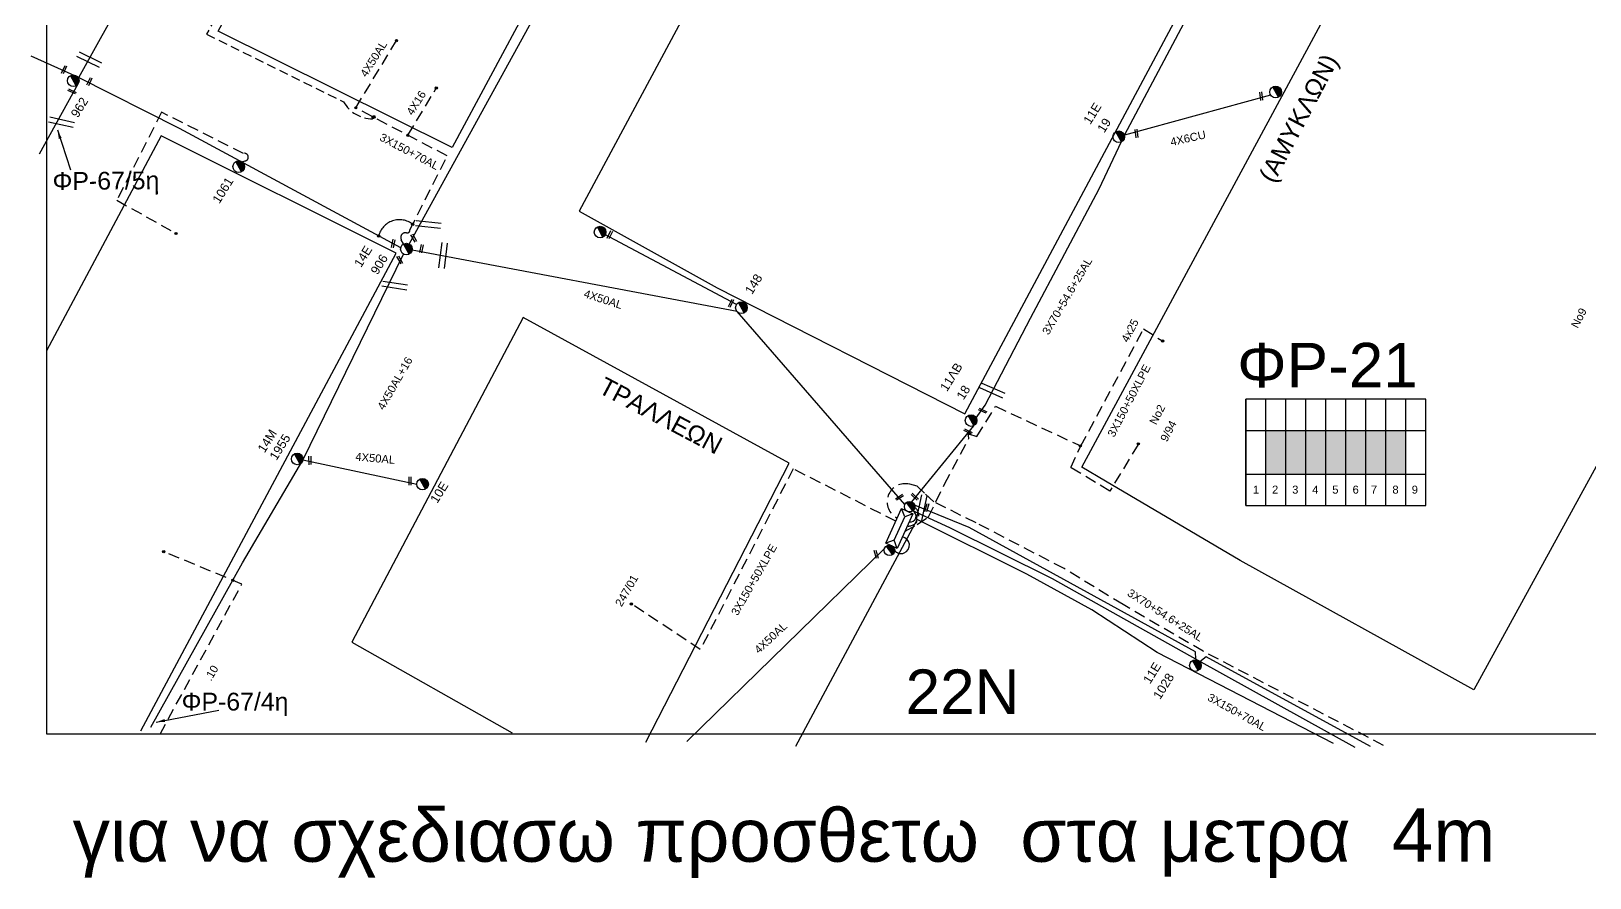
# Model space of a CAD drawing. Header units: millimetres. Extents: x 2101 to 3312, y 775 to 1363.
# Drawn here: x 2109.9 to 2285.2, y 775.6 to 870.9 of the extents above; entities that cross this region are included whole.
import ezdxf
from ezdxf.enums import TextEntityAlignment as Align

# ---------------------------------------------------------------- set-up
doc = ezdxf.new("R2010")
doc.units = ezdxf.units.MM
doc.linetypes.add('DASHED', pattern=[19.05, 12.7, -6.35])
for name, color, linetype in [('Άγνωστα', 7, 'Continuous'), ('Ασφαλειοκιβώτια Χ.Τ 9 αναχωρήσεων', 7, 'Continuous'), ('Γέφυρες Εναέριου Δικτύου', 7, 'Continuous'), ('Γυμνά εναέρια ΧΤ (3Φ)   4x50AL', 7, 'Continuous'), ('Εναέρια παροχή ΧΤ 4x16', 7, 'SYN_LINE'), ('Επιγραφές - Σχήματα', 7, 'Continuous'), ('Καλώδια ΧΤ   3x150+70AL', 7, 'DASHED'), ('Καλώδια ΧΤ   3x150AL+50XLPE', 7, 'DASHED'), ('Καλώδια ΧΤ   4x6CU', 7, 'DASHED'), ('Μηχανική τομή', 7, 'Continuous'), ('Στύλος ΦΜ', 7, 'Continuous'), ('Στύλος ΦΜ @ 1', 7, 'Continuous'), ('Συνδέσεις', 7, 'Continuous'), ('Συνεστραμμένα ΧΤ   3x70+54.6+25 AL', 7, 'SYN_LINE'), ('Τομή', 7, 'Continuous'), ('Υποσταθμός εναέριος 2 στύλων', 7, 'Continuous'), ('Υποσταθμός πόλεως', 7, 'Continuous'), ('Υπόβαθρο ΔΕΗ', 7, 'Continuous'), ('Υπόγεια Καλώδια Δικτύου ΧΤ   .10', 7, 'DASHED')]:
    doc.layers.add(name, color=color, linetype=linetype)
doc.styles.add('arial', font='arial.ttf')
doc.styles.get("Standard").update_dxf_attribs({"font": 'arial.ttf'})
doc.linetypes.add('SYN_LINE', pattern='A,0.5,-0.0001,["/\\/\\/\\/",Standard,S=0.1,R=0,X=0,Y=-0.05],-0.25', length=0.7501)
doc.dimstyles.new('ISO-25', dxfattribs={"dimtxt": 2.5, "dimasz": 2.5, "dimexe": 1.25, "dimexo": 0.625, "dimtad": 1, "dimtxsty": 'Standard', "dimcen": 2.5, "dimadec": 0, "dimazin": 0, "dimtfac": 1, "dimtmove": 0, "dimatfit": 3, "dimfxl": 1, "dimarcsym": 0})

# ---------------------------------------------------------------- blocks, each defined once
blk = doc.blocks.new('ΥΠΑΡΧΩΝ ΤΣΙΜΕΝΤΕΝΙΟΣ ΣΤΥΛΟΣ')
at = {"layer": 'Στύλος ΦΜ'}
blk.add_hatch(color=7, dxfattribs=at).paths.add_polyline_path([(-1.29, -2.28, 0.574793), (2.62, 0, 0.268822), (1.3, 2.27)])
at = {"layer": 'Στύλος ΦΜ', "color": 7}
blk.add_line((-1.29, -2.28), (1.3, 2.27), dxfattribs=at)
blk.add_circle((0, 0), 2.62, dxfattribs=at)
at = {"layer": 'Στύλος ΦΜ', "flags": 4}
for tag, p in [('ΤΥΠΟΣ', (-4.91, 3.03)), ('ΑΡΙΘΜΟΣ', (-4.68, 8.05))]:
    blk.add_attdef(tag, p, '', height=4, dxfattribs=at)
blk = doc.blocks.new('ΤΟΜΗ')
at = {"layer": 'Τομή', "ltscale": 40}
for p, q in [((-5.68, 0), (5.68, 0)), ((5.68, -2.33), (-5.68, -2.33))]:
    blk.add_line(p, q, dxfattribs=at)
blk = doc.blocks.new('ΜΗΧΑΝΙΚΗ ΤΟΜΗ')
at = {"layer": 'Μηχανική τομή', "ltscale": 40}
for p, q in [((-1.89, 0.78), (1.89, 0.78)), ((1.89, 0), (-1.89, 0))]:
    blk.add_line(p, q, dxfattribs=at)
blk = doc.blocks.new('ΥΠΟΣΤΑΘΜΟΣ ΕΝΑΕΡΙΟΣ ΕΠΙ 2 ΣΤΥΛΩΝ')
at = {"layer": 'Υποσταθμός εναέριος 2 στύλων', "linetype": 'Continuous'}
for points in [[(-11.97, -2.11, 0.574793), (-8.45, -0.07, 0.268822), (-9.64, 1.98)], [(9.68, -2.15, 0.574793), (13.19, -0.1, 0.268822), (12.01, 1.95)]]:
    blk.add_hatch(color=256, dxfattribs=at).paths.add_polyline_path(points)
for p, q in [((-11.97, -2.11), (-9.64, 1.98)), ((9.68, -2.15), (12.01, 1.95))]:
    blk.add_line(p, q, dxfattribs=at)
for centre in [(-10.81, -0.07), (10.84, -0.1)]:
    blk.add_circle(centre, 2.36, dxfattribs=at)
at = {"layer": 'Υποσταθμός πόλεως', "linetype": 'Continuous', "ltscale": 40}
blk.add_lwpolyline([(-8.57, 2.82), (8.57, 2.82), (8.57, -2.82), (-8.57, -2.82)], close=True, dxfattribs=at)
for points in [[(-5.75, 0), (-8.57, 2.82)], [(-8.57, -2.82), (-5.75, 0)], [(-5.75, 0), (5.75, 0)], [(5.75, 0), (8.57, 2.82)], [(8.57, -2.82), (5.75, 0)]]:
    blk.add_lwpolyline(points, dxfattribs=at)
at = {"layer": 'Υποσταθμός εναέριος 2 στύλων', "ltscale": 40, "flags": 1}
for tag, p in [('ΜΕΤΑΣΧΗΜΑΤΙΣΜΟΣ', (14.09, 2.51)), ('ΙΣΧΥΣ', (14.07, -0.28)), ('ΑΡΙΘΜΟΣ', (14.19, -3))]:
    blk.add_attdef(tag, p, '', height=1.8, dxfattribs=at)
blk = doc.blocks.new('_ΣΥΝΔΕΣΗ')
at = {"layer": 'Συνδέσεις', "linetype": 'SYN_LINE', "ltscale": 40}
blk.add_hatch(color=256, dxfattribs=at).paths.add_polyline_path([(0.5, -0.01, 1), (-0.5, -0.01, 1)])
at = {"layer": 'Συνδέσεις'}
blk.add_circle((0, -0.01), 0.5, dxfattribs=at)
blk = doc.blocks.new('ΑΣΦΑΛΕΙΟΚΙΒΩΤΙΟ ΥΠΟΣΤΑΘΜΟΥ 9 ΑΝΑΧΩΡΗΣΕΩΝ')
at = {"layer": 'Ασφαλειοκιβώτια Χ.Τ 9 αναχωρήσεων', "ltscale": 40}
for p, q in [((-23.8, 40.36), (24.02, 40.36)), ((-9.72, 40.36), (-9.72, -40.64)), ((9.94, 40.36), (9.94, -40.64)), ((-23.8, 31.36), (24.02, 31.36)), ((-23.8, 22.36), (24.02, 22.36)), ((-23.8, 13.36), (24.02, 13.36)), ((-23.8, 4.36), (24.02, 4.36)), ((-23.8, -4.64), (24.02, -4.64)), ((-23.8, -13.64), (24.02, -13.64)), ((-23.8, -22.64), (24.02, -22.64)), ((-23.8, -31.64), (24.02, -31.64))]:
    blk.add_line(p, q, dxfattribs=at)
at = {"layer": 'Ασφαλειοκιβώτια Χ.Τ 9 αναχωρήσεων'}
blk.add_lwpolyline([(-23.8, -40.64), (24.02, -40.64), (24.02, 40.36), (-23.8, 40.36)], close=True, dxfattribs=at)
for s, p in [('1', (-18.45, 37.08)), ('2', (-18.45, 28.51)), ('3', (-18.45, 19.44)), ('4', (-18.45, 10.41)), ('5', (-18.45, 1.4)), ('6', (-18.45, -7.73)), ('7', (-18.45, -15.98)), ('8', (-18.45, -25.66)), ('9', (-18.45, -34.36))]:
    blk.add_text(s, height=3.6, rotation=270, dxfattribs=at).set_placement(p)
at = {"layer": 'Ασφαλειοκιβώτια Χ.Τ 9 αναχωρήσεων', "ltscale": 40}
for tag, height, p in [('ΟΝΟΜΑ', 5, (-0.16, 44.31)), ('ΚΕΙΜΕΝΟ 1', 2, (17.06, 35.59)), ('ΚΕΙΜΕΝΟ 2', 2, (17.06, 26.88)), ('ΚΕΙΜΕΝΟ 3', 2, (17.06, 17.69)), ('ΚΕΙΜΕΝΟ 4', 2, (17.06, 8.71)), ('ΚΕΙΜΕΝΟ 5', 2, (17.06, -0.13)), ('ΚΕΙΜΕΝΟ 6', 2, (17.06, -9.05)), ('ΚΕΙΜΕΝΟ 7', 2, (17.06, -18.13)), ('ΚΕΙΜΕΝΟ 8', 2, (17.06, -26.85)), ('ΚΕΙΜΕΝΟ 9', 2, (17.06, -35.99)), ('ΣΧ', 2, (-0.1, -42.64))]:
    blk.add_attdef(tag, text='', height=height, dxfattribs=at).set_placement(p, align=Align.MIDDLE_CENTER)
blk = doc.blocks.new('TSONTA XT1')
at = {"ltscale": 40}
h = blk.add_hatch(color=256, dxfattribs=at)
h.dxf.hatch_style = 1
h.paths.add_polyline_path([(595.96, 2487.66), (597.07, 2488.77), (595.96, 2489.87), (594.85, 2488.77)])
blk.add_lwpolyline([(594.85, 2488.77), (595.96, 2489.87), (597.07, 2488.77), (595.96, 2487.66)], close=True, dxfattribs=at)

msp = doc.modelspace()

# ---------------------------------------------------------------- hatches: boundary and pattern name
at = {"layer": 'Ασφαλειοκιβώτια Χ.Τ 9 αναχωρήσεων'}
h = msp.add_hatch(color=27, dxfattribs=at)
h.dxf.hatch_style = 1
h.paths.add_polyline_path([(2251.01, 825.95), (2248.76, 825.95), (2248.76, 821.04), (2251.01, 821.04)])
h = msp.add_hatch(color=133, dxfattribs=at)
h.dxf.hatch_style = 1
h.paths.add_polyline_path([(2253.26, 821.04), (2253.26, 825.95), (2251.01, 825.95), (2251.01, 821.04)])
h = msp.add_hatch(color=173, dxfattribs=at)
h.dxf.hatch_style = 1
h.paths.add_polyline_path([(2253.26, 821.04), (2255.51, 821.04), (2255.51, 825.95), (2253.26, 825.95)])
h = msp.add_hatch(color=85, dxfattribs=at)
h.dxf.hatch_style = 1
h.paths.add_polyline_path([(2255.51, 821.04), (2257.76, 821.04), (2257.76, 825.95), (2255.51, 825.95)])
h = msp.add_hatch(color=30, dxfattribs=at)
h.dxf.hatch_style = 1
h.paths.add_polyline_path([(2257.76, 821.04), (2260.01, 821.04), (2260.01, 825.95), (2257.76, 825.95)])
h = msp.add_hatch(color=1, dxfattribs=at)
h.dxf.hatch_style = 1
h.paths.add_polyline_path([(2260.01, 821.04), (2262.26, 821.04), (2262.26, 825.95), (2260.01, 825.95)])
h = msp.add_hatch(color=2, dxfattribs=at)
h.dxf.hatch_style = 1
h.paths.add_polyline_path([(2264.51, 825.95), (2262.26, 825.95), (2262.26, 821.04), (2264.51, 821.04)])

# ---------------------------------------------------------------- linework, layer by layer
at = {"layer": 'Άγνωστα', "color": 62, "linetype": 'SYN_LINE', "ltscale": 10}
msp.add_lwpolyline([(2115.24, 865.68), (2125.87, 884.82), (2136.21, 903.88), (2144.32, 918.48), (2156.47, 941.17), (2168.76, 964.42), (2180.63, 985.14)], dxfattribs=at)
at = {"layer": 'Άγνωστα', "color": 27}
msp.add_lwpolyline([(2205.5, 945.81), (2189.93, 915.7), (2173.05, 884.54), (2152.41, 846.95)], dxfattribs=at)
at = {"layer": 'Άγνωστα', "color": 151, "ltscale": 40}
msp.add_lwpolyline([(2151.45, 846.5), (2133.3, 856.3), (2126.56, 859.94), (2115.12, 865.74), (2109.88, 868.09)], dxfattribs=at)
at = {"layer": 'Άγνωστα', "color": 30}
msp.add_lwpolyline([(2115.18, 864.99), (2110.79, 857.04)], dxfattribs=at)
at = {"layer": 'Άγνωστα', "color": 151, "linetype": 'DASHED', "ltscale": 0.1}
msp.add_lwpolyline([(2133.58, 856.21), (2133.96, 856.29, 1.0348), (2133.76, 857.14), (2124.56, 861.77), (2119.51, 851.88), (2126.19, 848.13)], format="xyb", dxfattribs=at)
at = {"layer": 'Άγνωστα', "color": 133, "linetype": 'SYN_LINE', "ltscale": 10}
msp.add_lwpolyline([(2189.22, 840.13), (2174.34, 848.04)], dxfattribs=at)
at = {"layer": 'Άγνωστα', "color": 2, "ltscale": 40}
msp.add_lwpolyline([(2123.35, 792.57), (2133.67, 811.07), (2140.45, 822.62), (2151.75, 845.82)], dxfattribs=at)
at = {"layer": 'Άγνωστα', "color": 30, "linetype": 'DASHED', "ltscale": 0.1}
for points in [[(2234.4, 824.38), (2231.23, 819.14), (2226.83, 821.8), (2227.96, 824.22), (2235.03, 837.39), (2237.28, 835.96)], [(2215.31, 825.59), (2216.28, 825.29), (2218.38, 828.69), (2227.95, 824.22)], [(2208.19, 814.65), (2209.57, 815.39), (2210.81, 816.24), (2212.64, 819.93), (2215.35, 825.05), (2215.3, 825.74)]]:
    msp.add_lwpolyline(points, dxfattribs=at)
at = {"layer": 'Άγνωστα', "color": 30, "linetype": 'SYN_LINE', "ltscale": 10}
msp.add_lwpolyline([(2208.95, 817.93), (2215.93, 826.5)], dxfattribs=at)
at = {"layer": 'Άγνωστα', "color": 2, "linetype": 'DASHED', "ltscale": 0.1}
for points in [[(2207.15, 815.76), (2195.61, 821.64), (2185.16, 801.31)], [(2185.16, 801.31), (2177.4, 806.45)]]:
    msp.add_lwpolyline(points, dxfattribs=at)
at = {"layer": 'Γέφυρες Εναέριου Δικτύου', "linetype": 'DASHED'}
msp.add_arc((2151.32, 847.25), 2.43, 52.1682, 165.873, dxfattribs=at)
at = {"layer": 'Γυμνά εναέρια ΧΤ (3Φ)   4x50AL', "color": 151, "linetype": 'DASHED', "ltscale": 0.1}
msp.add_lwpolyline([(2146.4, 862.27), (2150.98, 869.84)], dxfattribs=at)
at = {"layer": 'Γυμνά εναέρια ΧΤ (3Φ)   4x50AL', "color": 133, "ltscale": 40}
msp.add_lwpolyline([(2208.17, 817.64), (2189.29, 839.35), (2152.74, 846.26)], dxfattribs=at)
at = {"layer": 'Γυμνά εναέρια ΧΤ (3Φ)   4x50AL', "color": 2, "ltscale": 40}
msp.add_lwpolyline([(2153.26, 819.88), (2140.45, 822.62)], dxfattribs=at)
at = {"layer": 'Γυμνά εναέρια ΧΤ (3Φ)   4x50AL', "color": 173, "ltscale": 40}
msp.add_lwpolyline([(2205.91, 812.72), (2183.64, 790.95)], dxfattribs=at)
msp.add_arc((2207.73, 813.06), 0.951, 219.4368, 80.103, dxfattribs=at)
at = {"layer": 'Εναέρια παροχή ΧΤ 4x16', "color": 151, "linetype": 'DASHED', "ltscale": 0.1}
msp.add_lwpolyline([(2152.26, 859.19), (2155.46, 864.5)], dxfattribs=at)
at = {"layer": 'Επιγραφές - Σχήματα'}
msp.add_lwpolyline([(2111.59, 791.84), (3200.39, 791.84), (3200.39, 1344.14), (2111.59, 1344.14)], close=True, dxfattribs=at)
at = {"layer": 'Καλώδια ΧΤ   3x150+70AL', "color": 151, "ltscale": 0.1}
msp.add_lwpolyline([(2151.78, 846.95), (2151.52, 847.43, -0.650523), (2152.11, 848.2, 0.51507), (2152.49, 848.53), (2156.69, 856.86), (2146.4, 862.27)], format="xyb", dxfattribs=at)
at = {"layer": 'Καλώδια ΧΤ   3x150+70AL', "color": 85, "ltscale": 0.1}
msp.add_lwpolyline([(2262.03, 790.53), (2241.72, 801.11), (2232.71, 806.37), (2226.1, 810.42), (2216.18, 815.56), (2211.42, 817.94), (2210.38, 818.92), (2209.56, 819.69), (2208.71, 819.91, 0.903521), (2207.32, 816.11, -0.308806)], format="xyb", dxfattribs=at)
at = {"layer": 'Καλώδια ΧΤ   3x150+70AL', "color": 27, "linetype": 'SYN_LINE', "ltscale": 10}
for points in [[(2240.89, 800.24), (2240.85, 801.06), (2215.4, 815.05), (2209.27, 817.56)], [(2260.57, 790.41), (2242.08, 800.49), (2241.37, 799.92)]]:
    msp.add_lwpolyline(points, dxfattribs=at)
at = {"layer": 'Καλώδια ΧΤ   3x150+70AL', "color": 27, "ltscale": 0.1}
msp.add_arc((2208.59, 816.37), 1.16, 263.3077, 53.1596, dxfattribs=at)
at = {"layer": 'Καλώδια ΧΤ   3x150AL+50XLPE', "color": 151, "linetype": 'DASHED', "ltscale": 0.08}
msp.add_lwpolyline([(2145.18, 892.16), (2142.51, 893.62), (2129.61, 870.57), (2145.02, 862.93, 0.263191), (2148.29, 861.03)], format="xyb", dxfattribs=at)
at = {"layer": 'Καλώδια ΧΤ   4x6CU', "color": 173, "linetype": 'SYN_LINE', "ltscale": 10}
msp.add_lwpolyline([(2249.32, 863.71), (2232.86, 859.18)], dxfattribs=at)
at = {"layer": 'Συνεστραμμένα ΧΤ   3x70+54.6+25 AL', "color": 173, "ltscale": 10}
msp.add_lwpolyline([(2216.2, 827.37), (2217.22, 828.8), (2222.32, 838.61), (2230.01, 853.14), (2232.86, 859.18), (2246.61, 885.07), (2257.11, 903.24), (2264.73, 916.88), (2271.94, 926.56), (2278.59, 935.05)], dxfattribs=at)
at = {"layer": 'Συνεστραμμένα ΧΤ   3x70+54.6+25 AL', "color": 1, "ltscale": 10}
msp.add_lwpolyline([(2258.84, 790.28), (2241.17, 800.08), (2224.79, 809.27), (2213.21, 815), (2209.05, 816.91)], dxfattribs=at)
msp.add_arc((2208.78, 816.32), 0.649, 260.0663, 65.5721, dxfattribs=at)
at = {"layer": 'Υπόβαθρο ΔΕΗ'}
for points in [[(2179.07, 958.87), (2204.34, 945.41), (2188.98, 916.79), (2178.82, 897.98), (2157.25, 857.81), (2130.92, 870.88), (2179.07, 958.87)], [(2171.53, 850.66), (2187.06, 842.03), (2214.91, 827.83), (2238.48, 871.92), (2249.13, 891.44), (2263.21, 917.68), (2219.8, 940.6), (2171.53, 850.66)], [(2275.64, 909.95), (2320.52, 885.08), (2272.16, 796.77), (2245.88, 811.32), (2230.75, 820.26), (2228.08, 821.83), (2264.15, 888.75), (2275.64, 909.95)], [(2122.22, 792.17), (2150.95, 845.92), (2124.5, 859.12), (2111.6, 834.94)], [(2179.04, 790.88), (2195.14, 822.28), (2165.24, 838.67), (2145.94, 802.14), (2164.01, 791.93)], [(2209.57, 815.96), (2195.87, 790.39)], [(2256.4, 790.74), (2236.55, 800.97), (2229.21, 805.77), (2221.9, 809.81), (2209.57, 815.96)]]:
    msp.add_lwpolyline(points, dxfattribs=at)
at = {"layer": 'Υπόγεια Καλώδια Δικτύου ΧΤ   .10', "color": 2, "ltscale": 0.1}
msp.add_lwpolyline([(2124.39, 791.8), (2133.58, 808.68), (2124.79, 812.34)], dxfattribs=at)

# ---------------------------------------------------------------- block references
at = {"layer": 'Ασφαλειοκιβώτια Χ.Τ 9 αναχωρήσεων', "xscale": 0.25, "yscale": 0.25, "zscale": 0.25, "rotation": 90}
msp.add_blockref('ΑΣΦΑΛΕΙΟΚΙΒΩΤΙΟ ΥΠΟΣΤΑΘΜΟΥ 9 ΑΝΑΧΩΡΗΣΕΩΝ', (2256.6, 823.47), dxfattribs=at)
at = {"layer": 'Μηχανική τομή'}
for p, xscale, yscale, zscale, rotation in [((2113.67, 866.54), 0.2499999999999999, 0.2499999999999999, 0.2499999999999999, 65.62295408792059), ((2116.52, 865.19), 0.2499999999999999, 0.2499999999999999, 0.2499999999999999, 65.62295408792059), ((2114.5, 864.2), 0.25, 0.25, 0.25, 155.6229540879206), ((2248.34, 863.59), 0.2499999999999999, 0.2499999999999999, 0.2499999999999999, 96.06682544631916), ((2234.33, 859.4), 0.2499999999999999, 0.2499999999999999, 0.2499999999999999, 96.06682544631916), ((2150.51, 847.01), 0.2499999999999999, 0.2499999999999999, 0.2499999999999999, 258.2919662009239), ((2152.84, 847.57), 0.2499999999999999, 0.2499999999999999, 0.2499999999999999, 299.1327998655078), ((2174.89, 848.03), 0.2499999999999999, 0.2499999999999999, 0.2499999999999999, 243.8061189591239), ((2151.26, 845.12), 0.2499999999999999, 0.2499999999999999, 0.2499999999999999, 299.1327998655078), ((2153.69, 846.44), 0.2499999999999999, 0.2499999999999999, 0.2499999999999999, 258.2919662009239), ((2188.52, 840.32), 0.2499999999999999, 0.2499999999999999, 0.2499999999999999, 243.8061189591239), ((2216.87, 828.09), 0.2499999999999998, 0.2499999999999998, 0.2499999999999998, 335.398234472875), ((2215.22, 825.77), 0.2499999999999998, 0.2499999999999998, 0.2499999999999998, 335.398234472875), ((2141.34, 822.59), 0.2499999999999999, 0.2499999999999999, 0.2499999999999999, 91.08393178175727), ((2152.59, 820.27), 0.2499999999999999, 0.2499999999999999, 0.2499999999999999, 91.08393178175729), ((2209.22, 818.43), 0.2499999999999999, 0.2499999999999999, 0.2499999999999999, 317.0294311840544), ((2207.62, 818.37), 0.2499999999999999, 0.2499999999999999, 0.2499999999999999, 32.4576548899119), ((2210.56, 817.3), 0.2499999999999999, 0.2499999999999999, 0.2499999999999999, 253.9524464285574), ((2205.05, 812.05), 0.2499999999999999, 0.2499999999999999, 0.2499999999999999, 106.2288274449683)]:
    msp.add_blockref('ΜΗΧΑΝΙΚΗ ΤΟΜΗ', p, dxfattribs=dict(at, xscale=xscale, yscale=yscale, zscale=zscale, rotation=rotation))
at = {"layer": 'Στύλος ΦΜ @ 1', "ltscale": 40}
ref = msp.add_blockref('ΥΠΑΡΧΩΝ ΤΣΙΜΕΝΤΕΝΙΟΣ ΣΤΥΛΟΣ', (2114.62, 865.32), dxfattribs=dict(at, xscale=0.25, yscale=0.25, zscale=0.25, rotation=58.1915162669984))
ref.add_attrib('ΤΥΠΟΣ', '962', (2115.12, 861.07), dxfattribs={"layer": 'Στύλος ΦΜ', "height": 1, "rotation": 58.1915, "flags": 4})
at = {"layer": 'Στύλος ΦΜ @ 1', "ltscale": 40, "xscale": 0.25, "yscale": 0.25, "zscale": 0.25, "rotation": 58.1915162669984}
for p in [(2249.88, 864.05), (2173.89, 848.29)]:
    msp.add_blockref('ΥΠΑΡΧΩΝ ΤΣΙΜΕΝΤΕΝΙΟΣ ΣΤΥΛΟΣ', p, dxfattribs=at)
at = {"layer": 'Στύλος ΦΜ @ 1', "ltscale": 40}
ref = msp.add_blockref('ΥΠΑΡΧΩΝ ΤΣΙΜΕΝΤΕΝΙΟΣ ΣΤΥΛΟΣ', (2232.23, 859.01), dxfattribs=dict(at, xscale=0.25, yscale=0.25, zscale=0.25, rotation=58.1915162669984))
ref.add_attrib('ΤΥΠΟΣ', '19', (2230.6, 859.38), dxfattribs={"layer": 'Στύλος ΦΜ', "height": 1, "rotation": 58.1915, "flags": 4})
ref.add_attrib('ΑΡΙΘΜΟΣ', '11E', (2229.03, 860.32), dxfattribs={"layer": 'Στύλος ΦΜ', "height": 1, "rotation": 58.1915, "flags": 4})
ref = msp.add_blockref('ΥΠΑΡΧΩΝ ΤΣΙΜΕΝΤΕΝΙΟΣ ΣΤΥΛΟΣ', (2133.23, 855.65), dxfattribs=dict(at, xscale=0.25, yscale=0.25, zscale=0.25, rotation=58.1915162669984))
ref.add_attrib('ΤΥΠΟΣ', '1061', (2131.05, 851.41), dxfattribs={"layer": 'Στύλος ΦΜ', "height": 1, "rotation": 58.1915, "flags": 4})
ref = msp.add_blockref('ΥΠΑΡΧΩΝ ΤΣΙΜΕΝΤΕΝΙΟΣ ΣΤΥΛΟΣ', (2152.09, 846.38), dxfattribs=dict(at, xscale=0.25, yscale=0.25, zscale=0.25, rotation=58.1915162669984))
ref.add_attrib('ΤΥΠΟΣ', '906', (2148.84, 843.41), dxfattribs={"layer": 'Στύλος ΦΜ', "height": 1, "rotation": 58.1915, "flags": 4})
ref.add_attrib('ΑΡΙΘΜΟΣ', '14E', (2146.99, 844.23), dxfattribs={"layer": 'Στύλος ΦΜ', "height": 1, "rotation": 58.1915, "flags": 4})
ref = msp.add_blockref('ΥΠΑΡΧΩΝ ΤΣΙΜΕΝΤΕΝΙΟΣ ΣΤΥΛΟΣ', (2189.78, 839.78), dxfattribs=dict(at, xscale=0.25, yscale=0.25, zscale=0.25, rotation=58.1915162669984))
ref.add_attrib('ΑΡΙΘΜΟΣ', '148', (2190.97, 841.19), dxfattribs={"layer": 'Στύλος ΦΜ', "height": 1, "rotation": 58.1915, "flags": 4})
ref = msp.add_blockref('ΥΠΑΡΧΩΝ ΤΣΙΜΕΝΤΕΝΙΟΣ ΣΤΥΛΟΣ', (2215.62, 827.08), dxfattribs=dict(at, xscale=0.25, yscale=0.25, zscale=0.25, rotation=58.1915162669984))
ref.add_attrib('ΤΥΠΟΣ', '18', (2214.76, 829.32), dxfattribs={"layer": 'Στύλος ΦΜ', "height": 1, "rotation": 58.1915, "flags": 4})
ref.add_attrib('ΑΡΙΘΜΟΣ', '11ΛΒ', (2212.91, 830.27), dxfattribs={"layer": 'Στύλος ΦΜ', "height": 1, "rotation": 58.1915, "flags": 4})
ref = msp.add_blockref('ΥΠΑΡΧΩΝ ΤΣΙΜΕΝΤΕΝΙΟΣ ΣΤΥΛΟΣ', (2139.81, 822.76), dxfattribs=dict(at, xscale=0.25, yscale=0.25, zscale=0.25, rotation=58.1915162669984))
ref.add_attrib('ΤΥΠΟΣ', '1955', (2137.48, 822.52), dxfattribs={"layer": 'Στύλος ΦΜ', "height": 1, "rotation": 58.1915, "flags": 4})
ref.add_attrib('ΑΡΙΘΜΟΣ', '14Μ', (2136.14, 823.37), dxfattribs={"layer": 'Στύλος ΦΜ', "height": 1, "rotation": 58.1915, "flags": 4})
ref = msp.add_blockref('ΥΠΑΡΧΩΝ ΤΣΙΜΕΝΤΕΝΙΟΣ ΣΤΥΛΟΣ', (2153.91, 819.92), dxfattribs=dict(at, xscale=0.25, yscale=0.25, zscale=0.25, rotation=58.1915162669984))
ref.add_attrib('ΑΡΙΘΜΟΣ', '10E', (2155.56, 817.68), dxfattribs={"layer": 'Στύλος ΦΜ', "height": 1, "rotation": 58.1915, "flags": 4})
ref = msp.add_blockref('ΥΠΑΡΧΩΝ ΤΣΙΜΕΝΤΕΝΙΟΣ ΣΤΥΛΟΣ', (2240.85, 799.51), dxfattribs=dict(at, xscale=0.25, yscale=0.25, zscale=0.25, rotation=58.1915162669984))
ref.add_attrib('ΤΥΠΟΣ', '1028', (2236.88, 795.61), dxfattribs={"layer": 'Στύλος ΦΜ', "height": 1, "rotation": 58.1915, "flags": 4})
ref.add_attrib('ΑΡΙΘΜΟΣ', '11E', (2235.75, 797.36), dxfattribs={"layer": 'Στύλος ΦΜ', "height": 1, "rotation": 58.1915, "flags": 4})
at = {"layer": 'Συνδέσεις', "xscale": 0.25, "yscale": 0.25, "zscale": 0.25}
for p in [(2150.98, 869.84), (2155.46, 864.5), (2146.4, 862.27), (2152.26, 859.19), (2152.81, 849.16), (2126.18, 848.13), (2148.97, 847.84), (2237.16, 836.03), (2215.35, 825.65), (2227.92, 824.24), (2234.43, 824.46), (2124.79, 812.34), (2132.57, 809.1), (2177.4, 806.45)]:
    msp.add_blockref('_ΣΥΝΔΕΣΗ', p, dxfattribs=at)
at = {"layer": 'Συνδέσεις', "xscale": 0.2, "yscale": 0.2, "zscale": 0.2, "rotation": 333.3855090548251}
msp.add_blockref('TSONTA XT1', (1818.84, 469.61), dxfattribs=at)
at = {"layer": 'Τομή', "xscale": 0.2499999999999998, "yscale": 0.2499999999999998, "zscale": 0.2499999999999998}
for p, rotation in [((2116.54, 867.95), 333.5618014484334), ((2113.36, 860.94), 347.7472383049857), ((2154.59, 849.43), 353.7697429911863), ((2155.93, 845.69), 82.6191396228801), ((2150.83, 842.56), 350.9499986353088), ((2217.89, 830.19), 155.9907412168999), ((2209.78, 817.35), 78.00380361348108)]:
    msp.add_blockref('ΤΟΜΗ', p, dxfattribs=dict(at, rotation=rotation))
at = {"layer": 'Υποσταθμός εναέριος 2 στύλων', "xscale": 0.25, "yscale": 0.25, "zscale": 0.25, "rotation": 65.36853121979144}
msp.add_blockref('ΥΠΟΣΤΑΘΜΟΣ ΕΝΑΕΡΙΟΣ ΕΠΙ 2 ΣΤΥΛΩΝ', (2207.55, 814.94), dxfattribs=at)

# ---------------------------------------------------------------- texts
at = {"layer": 'Άγνωστα', "ltscale": 40, "char_height": 0.9, "width": 69.1904, "attachment_point": 1, "style": 'arial'}
for s, insert, rotation in [('4x25', (2232.46, 836.21), 62.4793), ('No9', (2283.06, 837.81), 62.4793), ('4X50AL+16', (2148.76, 828.63), 60.1272), ('3X150+50XLPE', (2230.91, 825.54), 62.4793), ('No2', (2235.63, 826.94), 62.4793), ('9/94', (2236.85, 825.02), 62.4793), ('3X150+50XLPE', (2188.57, 805.5), 60.1272), ('247/01', (2175.52, 806.5), 60.1272), ('3X70+54.6+25AL', (2233.59, 808.2), 327.3927)]:
    msp.add_mtext(s, dxfattribs=dict(at, insert=insert, rotation=rotation))
at = {"layer": 'Γυμνά εναέρια ΧΤ (3Φ)   4x50AL', "ltscale": 40, "char_height": 0.9, "width": 69.1904, "attachment_point": 1, "style": 'arial'}
for insert, rotation in [((2146.83, 866.13), 57.848), ((2172.24, 841.84), 342.2317), ((2146.4, 823.48), 355.1159), ((2191.13, 801.44), 43.013)]:
    msp.add_mtext('4X50AL', dxfattribs=dict(at, insert=insert, rotation=rotation))
at = {"layer": 'Εναέρια παροχή ΧΤ 4x16', "ltscale": 40, "insert": (2152.03, 861.82), "char_height": 0.9, "width": 69.1904, "attachment_point": 1, "rotation": 57.848, "style": 'arial'}
msp.add_mtext('4X16', dxfattribs=at)
at = {"layer": 'Επιγραφές - Σχήματα', "ltscale": 40, "char_height": 2, "width": 28.8889, "attachment_point": 1, "style": 'arial'}
for s, insert, rotation in [('(AMYKΛΩN)', (2247.91, 854.6), 62.3627), ('ΦΡ-67/5η', (2112.28, 855.02), 0.4851), ('TPAΛΛEΩN', (2174.49, 832.06), 332.0704)]:
    msp.add_mtext(s, dxfattribs=dict(at, insert=insert, rotation=rotation))
at = {"layer": 'Επιγραφές - Σχήματα', "ltscale": 40, "width": 13.6107, "attachment_point": 1, "style": 'arial'}
for s, insert, char_height in [('ΦP-21', (2245.55, 835.82), 5), ('22N', (2208.25, 799.07), 5), ('ΦΡ-67/4η', (2126.81, 796.45), 2)]:
    msp.add_mtext(s, dxfattribs=dict(at, insert=insert, char_height=char_height))
at = {"layer": 'Επιγραφές - Σχήματα', "ltscale": 10, "insert": (2114.55, 783.43), "char_height": 6, "width": 315.0361, "attachment_point": 1}
msp.add_mtext('{\\C1;για να σχεδιασω προσθετω  στα μετρα  4m}', dxfattribs=at)
at = {"layer": 'Καλώδια ΧΤ   3x150+70AL', "color": 0, "ltscale": 40, "insert": (2149.41, 859.46), "char_height": 0.9, "width": 69.1904, "attachment_point": 1, "rotation": 332.1322, "style": 'arial'}
msp.add_mtext('3X150+70AL', dxfattribs=at)
at = {"layer": 'Καλώδια ΧΤ   3x150+70AL', "ltscale": 40, "insert": (2242.56, 796.44), "char_height": 0.9, "width": 69.1904, "attachment_point": 1, "rotation": 330.886, "style": 'arial'}
msp.add_mtext('3X150+70AL', dxfattribs=at)
at = {"layer": 'Καλώδια ΧΤ   4x6CU', "ltscale": 40, "insert": (2237.95, 858.85), "char_height": 0.9, "width": 69.1904, "attachment_point": 1, "rotation": 12.6492, "style": 'arial'}
msp.add_mtext('4X6CU', dxfattribs=at)
at = {"layer": 'Συνεστραμμένα ΧΤ   3x70+54.6+25 AL', "ltscale": 10, "insert": (2223.56, 837.1), "char_height": 0.9, "width": 69.1904, "attachment_point": 1, "rotation": 59.565, "style": 'arial'}
msp.add_mtext('3X70+54.6+25AL', dxfattribs=at)
at = {"layer": 'Υπόγεια Καλώδια Δικτύου ΧΤ   .10', "ltscale": 40, "insert": (2129.34, 798.14), "char_height": 0.9, "width": 69.1904, "attachment_point": 1, "rotation": 60.1272, "style": 'arial'}
msp.add_mtext('.10', dxfattribs=at)

# ---------------------------------------------------------------- leaders
at = {"layer": 'Επιγραφές - Σχήματα', "ltscale": 40}
for points in [[(2112.84, 859.78), (2114.3, 855.3)], [(2123.94, 793.14), (2130.99, 794.48)]]:
    msp.add_leader(points, dimstyle='ISO-25', override={"dimasz": 1, "dimtad": 0}, dxfattribs=at)

doc.saveas('drawing.dxf')
